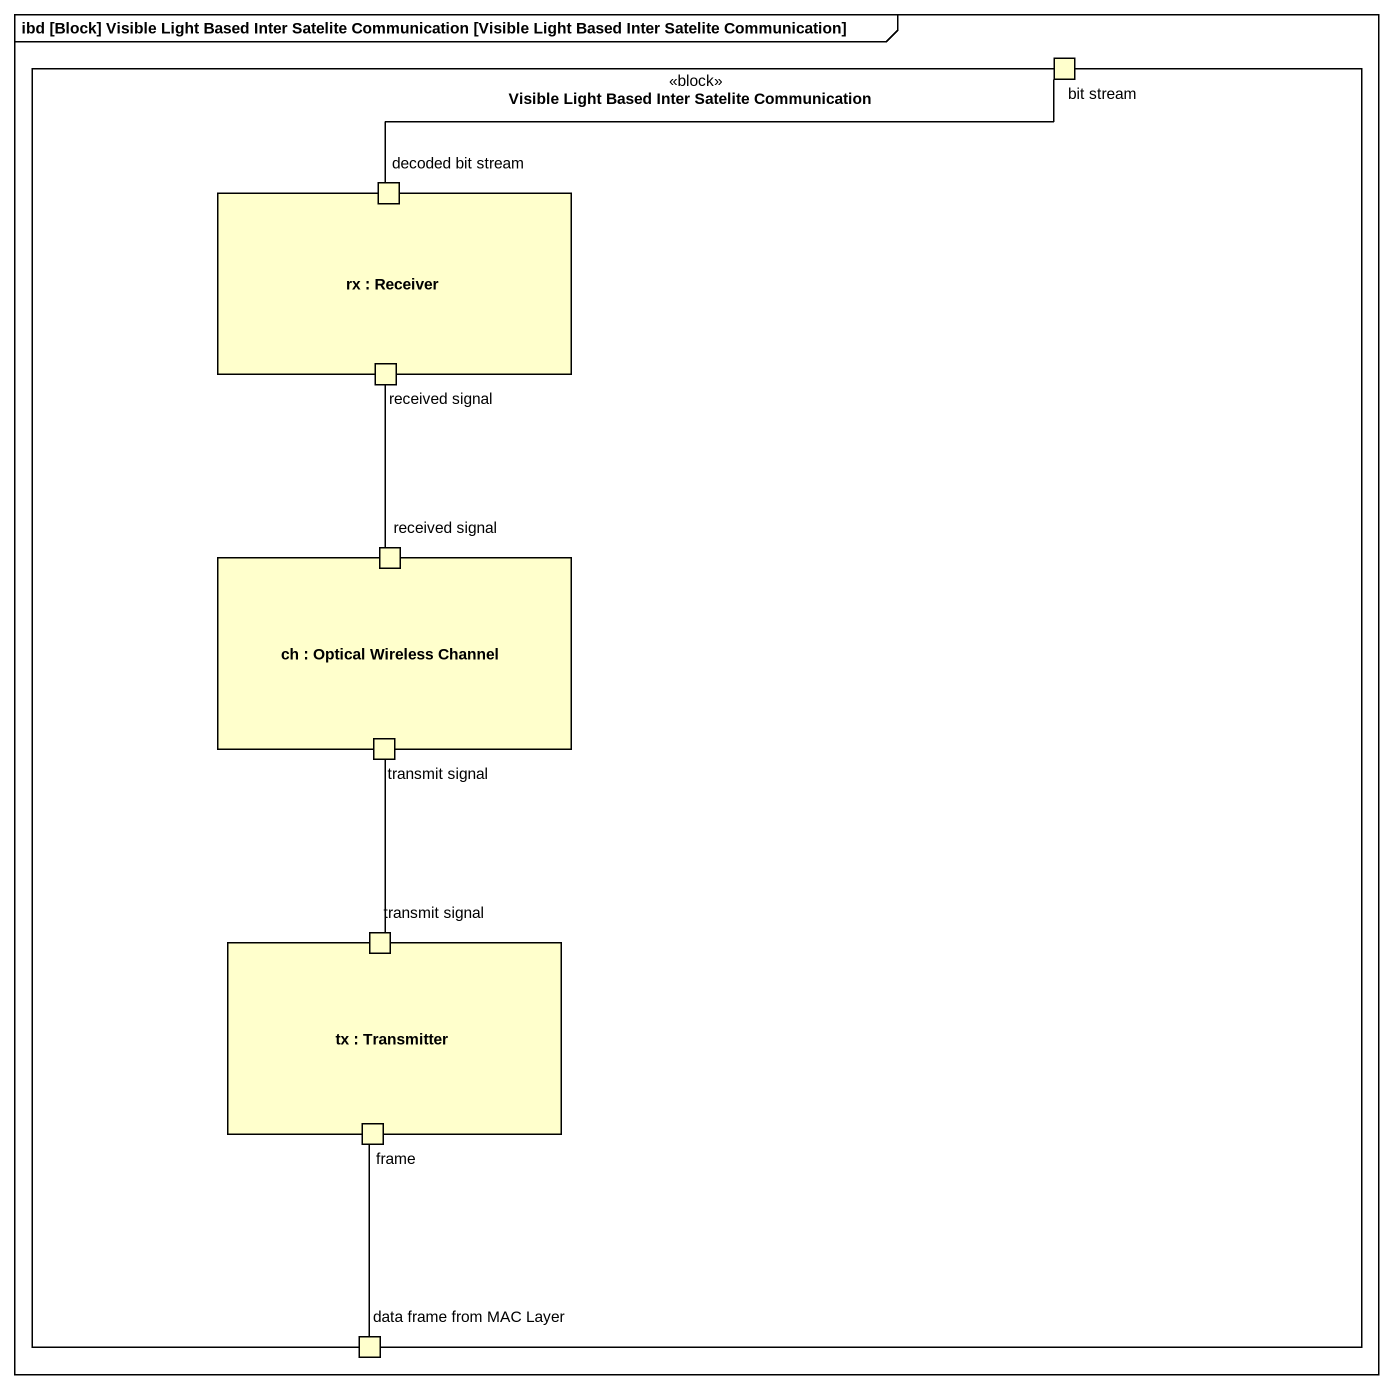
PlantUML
@startuml
mainframe ibd [Block] Visible Light Based Inter Satelite Communication [Visible Light Based Inter Satelite Communication]
rectangle "Visible Light Based Inter Satelite Communication" as Visible_Light_Based_Inter <<block>> {
  port "bit stream" as bit_stream #FFFFCC
  rectangle "rx : Receiver" as rx #FFFFCC {
    port "decoded bit stream" as decoded_bit_stream #FFFFCC
    port "received signal" as received_signal #FFFFCC
  }
  rectangle "ch : Optical Wireless Channel" as ch #FFFFCC {
    port "received signal" as received_signal_2 #FFFFCC
    port "transmit signal" as transmit_signal #FFFFCC
  }
  rectangle "tx : Transmitter" as tx #FFFFCC {
    port "transmit signal" as transmit_signal_2 #FFFFCC
    port "frame" as frame_ #FFFFCC
  }
  port "data frame from MAC Layer" as data_frame_from_MAC_Layer #FFFFCC
}
decoded_bit_stream -right- bit_stream
received_signal_2 -up- received_signal
transmit_signal_2 -up- transmit_signal
frame_ -- data_frame_from_MAC_Layer
@enduml
